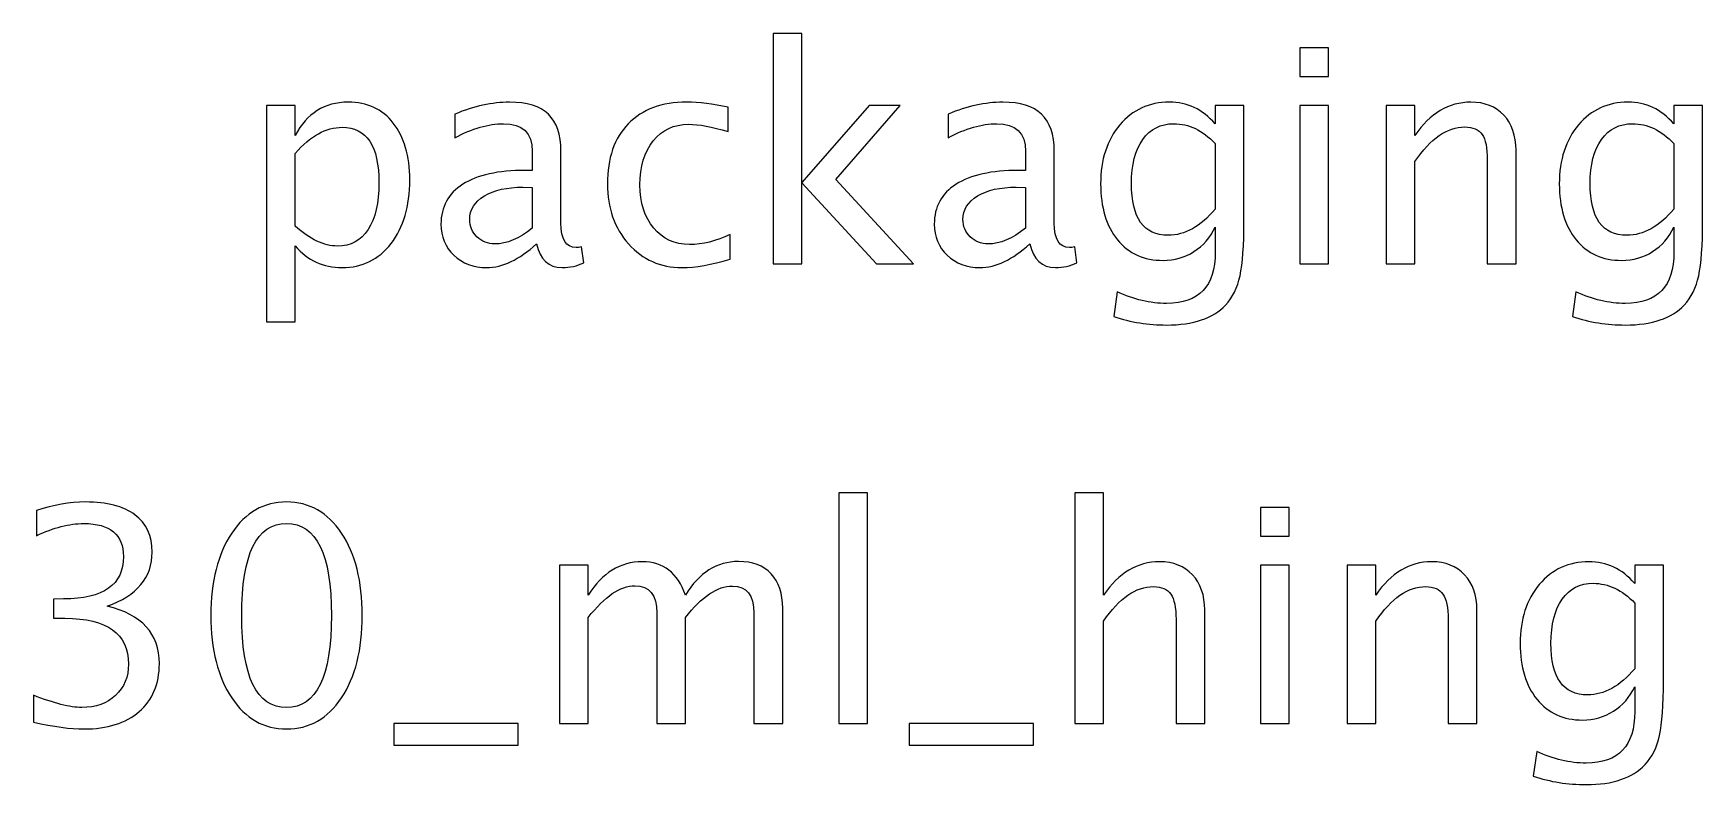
# Model space of a CAD drawing. Header units: centimetres. Extents: x -17.6 to 12.1, y -17.5 to 14.1.
# Drawn here: x -12.36 to -5.27, y 10.96 to 14.15 of the extents above; entities that cross this region are included whole.
import ezdxf

# ---------------------------------------------------------------- set-up
doc = ezdxf.new("R2010")
doc.units = ezdxf.units.CM
doc.header["$MEASUREMENT"] = 0
doc.layers.add('Layer 1', color=7, linetype='Continuous')

msp = doc.modelspace()

# ---------------------------------------------------------------- linework, layer by layer
at = {"layer": 'Layer 1'}
for points, knots in [([(-9.21841, 13.17044), (-9.21841, 13.17044), (-9.21841, 14.14961), (-9.21841, 14.14961), (-9.21841, 14.14961), (-9.21841, 14.14961), (-9.09649, 14.14961), (-9.09649, 14.14961), (-9.09649, 14.14961), (-9.09649, 14.14961), (-9.09649, 13.51694), (-9.09649, 13.51694), (-9.09649, 13.51694), (-9.09649, 13.51694), (-8.81074, 13.84354), (-8.81074, 13.84354), (-8.81074, 13.84354), (-8.81074, 13.84354), (-8.67908, 13.84354), (-8.67908, 13.84354), (-8.67908, 13.84354), (-8.67908, 13.84354), (-8.95213, 13.52943), (-8.95213, 13.52943), (-8.95213, 13.52943), (-8.95213, 13.52943), (-8.62193, 13.17044), (-8.62193, 13.17044), (-8.62193, 13.17044), (-8.62193, 13.17044), (-8.77899, 13.17044), (-8.77899, 13.17044), (-8.77899, 13.17044), (-8.77899, 13.17044), (-9.09649, 13.51567), (-9.09649, 13.51567), (-9.09649, 13.51567), (-9.09649, 13.51567), (-9.09649, 13.17044), (-9.09649, 13.17044), (-9.09649, 13.17044), (-9.09649, 13.17044), (-9.21841, 13.17044), (-9.21841, 13.17044)], [0, 0, 0, 0, 0.0833333, 0.0833333, 0.0833333, 0.0833333, 0.1666667, 0.1666667, 0.1666667, 0.1666667, 0.25, 0.25, 0.25, 0.25, 0.3333333, 0.3333333, 0.3333333, 0.3333333, 0.4166667, 0.4166667, 0.4166667, 0.4166667, 0.5, 0.5, 0.5, 0.5, 0.5833333, 0.5833333, 0.5833333, 0.5833333, 0.6666667, 0.6666667, 0.6666667, 0.6666667, 0.75, 0.75, 0.75, 0.75, 0.8333333, 0.8333333, 0.8333333, 0.8333333, 1, 1, 1, 1]), ([(-6.98299, 13.96673), (-6.98299, 13.96673), (-6.98299, 14.08865), (-6.98299, 14.08865), (-6.98299, 14.08865), (-6.98299, 14.08865), (-6.86107, 14.08865), (-6.86107, 14.08865), (-6.86107, 14.08865), (-6.86107, 14.08865), (-6.86107, 13.96673), (-6.86107, 13.96673), (-6.86107, 13.96673), (-6.86107, 13.96673), (-6.98299, 13.96673), (-6.98299, 13.96673)], [0, 0, 0, 0, 0.2, 0.2, 0.2, 0.2, 0.4, 0.4, 0.4, 0.4, 0.6, 0.6, 0.6, 0.6, 1, 1, 1, 1]), ([(-11.36936, 12.92533), (-11.36936, 12.92533), (-11.36936, 13.84354), (-11.36936, 13.84354), (-11.36936, 13.84354), (-11.36936, 13.84354), (-11.24744, 13.84354), (-11.24744, 13.84354), (-11.24744, 13.84354), (-11.24744, 13.84354), (-11.24744, 13.71633), (-11.24744, 13.71633), (-11.24744, 13.71633), (-11.19749, 13.81052), (-11.12234, 13.85751), (-11.02223, 13.85751), (-11.02223, 13.85751), (-10.94116, 13.85751), (-10.87745, 13.82809), (-10.83088, 13.76903), (-10.83088, 13.76903), (-10.78431, 13.70998), (-10.76103, 13.62933), (-10.76103, 13.5271), (-10.76103, 13.5271), (-10.76103, 13.41576), (-10.78749, 13.3258), (-10.84019, 13.25765), (-10.84019, 13.25765), (-10.8929, 13.18928), (-10.96232, 13.1552), (-11.04826, 13.1552), (-11.04826, 13.1552), (-11.12806, 13.1552), (-11.19452, 13.18568), (-11.24744, 13.24685), (-11.24744, 13.24685), (-11.24744, 13.24685), (-11.24744, 12.92533), (-11.24744, 12.92533), (-11.24744, 12.92533), (-11.24744, 12.92533), (-11.36936, 12.92533), (-11.36936, 12.92533)], [0, 0, 0, 0, 0.0833333, 0.0833333, 0.0833333, 0.0833333, 0.1666667, 0.1666667, 0.1666667, 0.1666667, 0.25, 0.25, 0.25, 0.25, 0.3333333, 0.3333333, 0.3333333, 0.3333333, 0.4166667, 0.4166667, 0.4166667, 0.4166667, 0.5, 0.5, 0.5, 0.5, 0.5833333, 0.5833333, 0.5833333, 0.5833333, 0.6666667, 0.6666667, 0.6666667, 0.6666667, 0.75, 0.75, 0.75, 0.75, 0.8333333, 0.8333333, 0.8333333, 0.8333333, 1, 1, 1, 1]), ([(-10.22319, 13.25617), (-10.29642, 13.18886), (-10.36691, 13.1552), (-10.43464, 13.1552), (-10.43464, 13.1552), (-10.49031, 13.1552), (-10.53667, 13.17256), (-10.57328, 13.20748), (-10.57328, 13.20748), (-10.61011, 13.24241), (-10.62853, 13.28643), (-10.62853, 13.33956), (-10.62853, 13.33956), (-10.62853, 13.41301), (-10.59763, 13.46953), (-10.53582, 13.5089), (-10.53582, 13.5089), (-10.47401, 13.54827), (-10.38532, 13.56795), (-10.26975, 13.56795), (-10.26975, 13.56795), (-10.26975, 13.56795), (-10.24118, 13.56795), (-10.24118, 13.56795), (-10.24118, 13.56795), (-10.24118, 13.56795), (-10.24118, 13.64902), (-10.24118, 13.64902), (-10.24118, 13.64902), (-10.24118, 13.72712), (-10.28182, 13.76607), (-10.36331, 13.76607), (-10.36331, 13.76607), (-10.42639, 13.76607), (-10.49539, 13.74617), (-10.57011, 13.70638), (-10.57011, 13.70638), (-10.57011, 13.70638), (-10.57011, 13.80671), (-10.57011, 13.80671), (-10.57011, 13.80671), (-10.48798, 13.84058), (-10.41051, 13.85751), (-10.33791, 13.85751), (-10.33791, 13.85751), (-10.26319, 13.85751), (-10.20795, 13.84058), (-10.1726, 13.8065), (-10.1726, 13.8065), (-10.13704, 13.77242), (-10.11926, 13.71993), (-10.11926, 13.64902), (-10.11926, 13.64902), (-10.11926, 13.64902), (-10.11926, 13.34485), (-10.11926, 13.34485), (-10.11926, 13.34485), (-10.11926, 13.27522), (-10.09788, 13.24029), (-10.05491, 13.24029), (-10.05491, 13.24029), (-10.04962, 13.24029), (-10.04179, 13.24114), (-10.03142, 13.24283), (-10.03142, 13.24283), (-10.03142, 13.24283), (-10.02274, 13.1751), (-10.02274, 13.1751), (-10.02274, 13.1751), (-10.05047, 13.16176), (-10.08095, 13.1552), (-10.11439, 13.1552), (-10.11439, 13.1552), (-10.17133, 13.1552), (-10.20752, 13.18886), (-10.22319, 13.25617)], [0, 0, 0, 0, 0.05, 0.05, 0.05, 0.05, 0.1, 0.1, 0.1, 0.1, 0.15, 0.15, 0.15, 0.15, 0.2, 0.2, 0.2, 0.2, 0.25, 0.25, 0.25, 0.25, 0.3, 0.3, 0.3, 0.3, 0.35, 0.35, 0.35, 0.35, 0.4, 0.4, 0.4, 0.4, 0.45, 0.45, 0.45, 0.45, 0.5, 0.5, 0.5, 0.5, 0.55, 0.55, 0.55, 0.55, 0.6, 0.6, 0.6, 0.6, 0.65, 0.65, 0.65, 0.65, 0.7, 0.7, 0.7, 0.7, 0.75, 0.75, 0.75, 0.75, 0.8, 0.8, 0.8, 0.8, 0.85, 0.85, 0.85, 0.85, 0.9, 0.9, 0.9, 0.9, 1, 1, 1, 1]), ([(-9.4015, 13.19076), (-9.48045, 13.16705), (-9.54861, 13.1552), (-9.60597, 13.1552), (-9.60597, 13.1552), (-9.69699, 13.1552), (-9.77234, 13.18886), (-9.83224, 13.25595), (-9.83224, 13.25595), (-9.89214, 13.32326), (-9.9222, 13.40814), (-9.9222, 13.51038), (-9.9222, 13.51038), (-9.9222, 13.6196), (-9.89257, 13.7049), (-9.8333, 13.76586), (-9.8333, 13.76586), (-9.77403, 13.82703), (-9.69127, 13.85751), (-9.58501, 13.85751), (-9.58501, 13.85751), (-9.53273, 13.85751), (-9.47389, 13.85031), (-9.40912, 13.83592), (-9.40912, 13.83592), (-9.40912, 13.83592), (-9.40912, 13.73305), (-9.40912, 13.73305), (-9.40912, 13.73305), (-9.47791, 13.75337), (-9.534, 13.76353), (-9.57718, 13.76353), (-9.57718, 13.76353), (-9.63984, 13.76353), (-9.69, 13.74004), (-9.72747, 13.69326), (-9.72747, 13.69326), (-9.76493, 13.64648), (-9.78377, 13.58404), (-9.78377, 13.50614), (-9.78377, 13.50614), (-9.78377, 13.43058), (-9.7643, 13.36962), (-9.72556, 13.32284), (-9.72556, 13.32284), (-9.68683, 13.27627), (-9.63624, 13.25299), (-9.57337, 13.25299), (-9.57337, 13.25299), (-9.5177, 13.25299), (-9.46055, 13.26738), (-9.4015, 13.29617), (-9.4015, 13.29617), (-9.4015, 13.29617), (-9.4015, 13.19076), (-9.4015, 13.19076)], [0, 0, 0, 0, 0.0666667, 0.0666667, 0.0666667, 0.0666667, 0.1333333, 0.1333333, 0.1333333, 0.1333333, 0.2, 0.2, 0.2, 0.2, 0.2666667, 0.2666667, 0.2666667, 0.2666667, 0.3333333, 0.3333333, 0.3333333, 0.3333333, 0.4, 0.4, 0.4, 0.4, 0.4666667, 0.4666667, 0.4666667, 0.4666667, 0.5333333, 0.5333333, 0.5333333, 0.5333333, 0.6, 0.6, 0.6, 0.6, 0.6666667, 0.6666667, 0.6666667, 0.6666667, 0.7333333, 0.7333333, 0.7333333, 0.7333333, 0.8, 0.8, 0.8, 0.8, 0.8666667, 0.8666667, 0.8666667, 0.8666667, 1, 1, 1, 1]), ([(-8.12917, 13.25617), (-8.2024, 13.18886), (-8.27289, 13.1552), (-8.34062, 13.1552), (-8.34062, 13.1552), (-8.39629, 13.1552), (-8.44265, 13.17256), (-8.47926, 13.20748), (-8.47926, 13.20748), (-8.51609, 13.24241), (-8.53451, 13.28643), (-8.53451, 13.33956), (-8.53451, 13.33956), (-8.53451, 13.41301), (-8.50361, 13.46953), (-8.4418, 13.5089), (-8.4418, 13.5089), (-8.37999, 13.54827), (-8.2913, 13.56795), (-8.17573, 13.56795), (-8.17573, 13.56795), (-8.17573, 13.56795), (-8.14716, 13.56795), (-8.14716, 13.56795), (-8.14716, 13.56795), (-8.14716, 13.56795), (-8.14716, 13.64902), (-8.14716, 13.64902), (-8.14716, 13.64902), (-8.14716, 13.72712), (-8.1878, 13.76607), (-8.26929, 13.76607), (-8.26929, 13.76607), (-8.33237, 13.76607), (-8.40137, 13.74617), (-8.47609, 13.70638), (-8.47609, 13.70638), (-8.47609, 13.70638), (-8.47609, 13.80671), (-8.47609, 13.80671), (-8.47609, 13.80671), (-8.39396, 13.84058), (-8.31649, 13.85751), (-8.24389, 13.85751), (-8.24389, 13.85751), (-8.16917, 13.85751), (-8.11393, 13.84058), (-8.07858, 13.8065), (-8.07858, 13.8065), (-8.04302, 13.77242), (-8.02524, 13.71993), (-8.02524, 13.64902), (-8.02524, 13.64902), (-8.02524, 13.64902), (-8.02524, 13.34485), (-8.02524, 13.34485), (-8.02524, 13.34485), (-8.02524, 13.27522), (-8.00386, 13.24029), (-7.96089, 13.24029), (-7.96089, 13.24029), (-7.9556, 13.24029), (-7.94777, 13.24114), (-7.9374, 13.24283), (-7.9374, 13.24283), (-7.9374, 13.24283), (-7.92872, 13.1751), (-7.92872, 13.1751), (-7.92872, 13.1751), (-7.95645, 13.16176), (-7.98693, 13.1552), (-8.02037, 13.1552), (-8.02037, 13.1552), (-8.07731, 13.1552), (-8.1135, 13.18886), (-8.12917, 13.25617)], [0, 0, 0, 0, 0.05, 0.05, 0.05, 0.05, 0.1, 0.1, 0.1, 0.1, 0.15, 0.15, 0.15, 0.15, 0.2, 0.2, 0.2, 0.2, 0.25, 0.25, 0.25, 0.25, 0.3, 0.3, 0.3, 0.3, 0.35, 0.35, 0.35, 0.35, 0.4, 0.4, 0.4, 0.4, 0.45, 0.45, 0.45, 0.45, 0.5, 0.5, 0.5, 0.5, 0.55, 0.55, 0.55, 0.55, 0.6, 0.6, 0.6, 0.6, 0.65, 0.65, 0.65, 0.65, 0.7, 0.7, 0.7, 0.7, 0.75, 0.75, 0.75, 0.75, 0.8, 0.8, 0.8, 0.8, 0.85, 0.85, 0.85, 0.85, 0.9, 0.9, 0.9, 0.9, 1, 1, 1, 1]), ([(-7.7723, 12.94692), (-7.7723, 12.94692), (-7.75791, 13.05233), (-7.75791, 13.05233), (-7.75791, 13.05233), (-7.68721, 13.01931), (-7.61715, 13.0028), (-7.54793, 13.0028), (-7.54793, 13.0028), (-7.41056, 13.0028), (-7.34177, 13.07561), (-7.34177, 13.22103), (-7.34177, 13.22103), (-7.34177, 13.22103), (-7.34177, 13.32686), (-7.34177, 13.32686), (-7.34177, 13.32686), (-7.36294, 13.2822), (-7.39299, 13.2477), (-7.43215, 13.22293), (-7.43215, 13.22293), (-7.47131, 13.19817), (-7.51491, 13.18568), (-7.56296, 13.18568), (-7.56296, 13.18568), (-7.64445, 13.18568), (-7.70901, 13.21489), (-7.75664, 13.27331), (-7.75664, 13.27331), (-7.80426, 13.33173), (-7.82818, 13.41089), (-7.82818, 13.5108), (-7.82818, 13.5108), (-7.82818, 13.61304), (-7.80109, 13.69643), (-7.7469, 13.76099), (-7.7469, 13.76099), (-7.6925, 13.82534), (-7.62244, 13.85751), (-7.53629, 13.85751), (-7.53629, 13.85751), (-7.46094, 13.85751), (-7.39596, 13.82703), (-7.34177, 13.76586), (-7.34177, 13.76586), (-7.34177, 13.76586), (-7.34177, 13.84354), (-7.34177, 13.84354), (-7.34177, 13.84354), (-7.34177, 13.84354), (-7.21985, 13.84354), (-7.21985, 13.84354), (-7.21985, 13.84354), (-7.21985, 13.84354), (-7.21985, 13.35417), (-7.21985, 13.35417), (-7.21985, 13.35417), (-7.21985, 13.24897), (-7.22535, 13.17108), (-7.23636, 13.12049), (-7.23636, 13.12049), (-7.24715, 13.0699), (-7.2679, 13.02841), (-7.29795, 12.99624), (-7.29795, 12.99624), (-7.35129, 12.93972), (-7.43469, 12.91136), (-7.54793, 12.91136), (-7.54793, 12.91136), (-7.62561, 12.91136), (-7.70033, 12.92321), (-7.7723, 12.94692)], [0, 0, 0, 0, 0.0526316, 0.0526316, 0.0526316, 0.0526316, 0.1052632, 0.1052632, 0.1052632, 0.1052632, 0.1578947, 0.1578947, 0.1578947, 0.1578947, 0.2105263, 0.2105263, 0.2105263, 0.2105263, 0.2631579, 0.2631579, 0.2631579, 0.2631579, 0.3157895, 0.3157895, 0.3157895, 0.3157895, 0.3684211, 0.3684211, 0.3684211, 0.3684211, 0.4210526, 0.4210526, 0.4210526, 0.4210526, 0.4736842, 0.4736842, 0.4736842, 0.4736842, 0.5263158, 0.5263158, 0.5263158, 0.5263158, 0.5789474, 0.5789474, 0.5789474, 0.5789474, 0.6315789, 0.6315789, 0.6315789, 0.6315789, 0.6842105, 0.6842105, 0.6842105, 0.6842105, 0.7368421, 0.7368421, 0.7368421, 0.7368421, 0.7894737, 0.7894737, 0.7894737, 0.7894737, 0.8421053, 0.8421053, 0.8421053, 0.8421053, 0.8947368, 0.8947368, 0.8947368, 0.8947368, 1, 1, 1, 1]), ([(-6.98299, 13.17044), (-6.98299, 13.17044), (-6.98299, 13.84354), (-6.98299, 13.84354), (-6.98299, 13.84354), (-6.98299, 13.84354), (-6.86107, 13.84354), (-6.86107, 13.84354), (-6.86107, 13.84354), (-6.86107, 13.84354), (-6.86107, 13.17044), (-6.86107, 13.17044), (-6.86107, 13.17044), (-6.86107, 13.17044), (-6.98299, 13.17044), (-6.98299, 13.17044)], [0, 0, 0, 0, 0.2, 0.2, 0.2, 0.2, 0.4, 0.4, 0.4, 0.4, 0.6, 0.6, 0.6, 0.6, 1, 1, 1, 1]), ([(-6.61596, 13.17044), (-6.61596, 13.17044), (-6.61596, 13.84354), (-6.61596, 13.84354), (-6.61596, 13.84354), (-6.61596, 13.84354), (-6.49404, 13.84354), (-6.49404, 13.84354), (-6.49404, 13.84354), (-6.49404, 13.84354), (-6.49404, 13.71633), (-6.49404, 13.71633), (-6.49404, 13.71633), (-6.42948, 13.81052), (-6.35032, 13.85751), (-6.25676, 13.85751), (-6.25676, 13.85751), (-6.19792, 13.85751), (-6.15114, 13.8391), (-6.11664, 13.80205), (-6.11664, 13.80205), (-6.08214, 13.76522), (-6.06478, 13.71548), (-6.06478, 13.65325), (-6.06478, 13.65325), (-6.06478, 13.65325), (-6.06478, 13.17044), (-6.06478, 13.17044), (-6.06478, 13.17044), (-6.06478, 13.17044), (-6.1867, 13.17044), (-6.1867, 13.17044), (-6.1867, 13.17044), (-6.1867, 13.17044), (-6.1867, 13.61346), (-6.1867, 13.61346), (-6.1867, 13.61346), (-6.1867, 13.66341), (-6.19411, 13.69897), (-6.20871, 13.72014), (-6.20871, 13.72014), (-6.22353, 13.74152), (-6.24787, 13.7521), (-6.28195, 13.7521), (-6.28195, 13.7521), (-6.35688, 13.7521), (-6.42758, 13.70321), (-6.49404, 13.60542), (-6.49404, 13.60542), (-6.49404, 13.60542), (-6.49404, 13.17044), (-6.49404, 13.17044), (-6.49404, 13.17044), (-6.49404, 13.17044), (-6.61596, 13.17044), (-6.61596, 13.17044)], [0, 0, 0, 0, 0.0666667, 0.0666667, 0.0666667, 0.0666667, 0.1333333, 0.1333333, 0.1333333, 0.1333333, 0.2, 0.2, 0.2, 0.2, 0.2666667, 0.2666667, 0.2666667, 0.2666667, 0.3333333, 0.3333333, 0.3333333, 0.3333333, 0.4, 0.4, 0.4, 0.4, 0.4666667, 0.4666667, 0.4666667, 0.4666667, 0.5333333, 0.5333333, 0.5333333, 0.5333333, 0.6, 0.6, 0.6, 0.6, 0.6666667, 0.6666667, 0.6666667, 0.6666667, 0.7333333, 0.7333333, 0.7333333, 0.7333333, 0.8, 0.8, 0.8, 0.8, 0.8666667, 0.8666667, 0.8666667, 0.8666667, 1, 1, 1, 1]), ([(-5.82517, 12.94692), (-5.82517, 12.94692), (-5.81078, 13.05233), (-5.81078, 13.05233), (-5.81078, 13.05233), (-5.74008, 13.01931), (-5.67002, 13.0028), (-5.6008, 13.0028), (-5.6008, 13.0028), (-5.46343, 13.0028), (-5.39464, 13.07561), (-5.39464, 13.22103), (-5.39464, 13.22103), (-5.39464, 13.22103), (-5.39464, 13.32686), (-5.39464, 13.32686), (-5.39464, 13.32686), (-5.41581, 13.2822), (-5.44586, 13.2477), (-5.48502, 13.22293), (-5.48502, 13.22293), (-5.52418, 13.19817), (-5.56778, 13.18568), (-5.61583, 13.18568), (-5.61583, 13.18568), (-5.69732, 13.18568), (-5.76188, 13.21489), (-5.80951, 13.27331), (-5.80951, 13.27331), (-5.85713, 13.33173), (-5.88105, 13.41089), (-5.88105, 13.5108), (-5.88105, 13.5108), (-5.88105, 13.61304), (-5.85396, 13.69643), (-5.79977, 13.76099), (-5.79977, 13.76099), (-5.74537, 13.82534), (-5.67531, 13.85751), (-5.58916, 13.85751), (-5.58916, 13.85751), (-5.51381, 13.85751), (-5.44883, 13.82703), (-5.39464, 13.76586), (-5.39464, 13.76586), (-5.39464, 13.76586), (-5.39464, 13.84354), (-5.39464, 13.84354), (-5.39464, 13.84354), (-5.39464, 13.84354), (-5.27272, 13.84354), (-5.27272, 13.84354), (-5.27272, 13.84354), (-5.27272, 13.84354), (-5.27272, 13.35417), (-5.27272, 13.35417), (-5.27272, 13.35417), (-5.27272, 13.24897), (-5.27822, 13.17108), (-5.28923, 13.12049), (-5.28923, 13.12049), (-5.30002, 13.0699), (-5.32077, 13.02841), (-5.35082, 12.99624), (-5.35082, 12.99624), (-5.40416, 12.93972), (-5.48756, 12.91136), (-5.6008, 12.91136), (-5.6008, 12.91136), (-5.67848, 12.91136), (-5.7532, 12.92321), (-5.82517, 12.94692)], [0, 0, 0, 0, 0.0526316, 0.0526316, 0.0526316, 0.0526316, 0.1052632, 0.1052632, 0.1052632, 0.1052632, 0.1578947, 0.1578947, 0.1578947, 0.1578947, 0.2105263, 0.2105263, 0.2105263, 0.2105263, 0.2631579, 0.2631579, 0.2631579, 0.2631579, 0.3157895, 0.3157895, 0.3157895, 0.3157895, 0.3684211, 0.3684211, 0.3684211, 0.3684211, 0.4210526, 0.4210526, 0.4210526, 0.4210526, 0.4736842, 0.4736842, 0.4736842, 0.4736842, 0.5263158, 0.5263158, 0.5263158, 0.5263158, 0.5789474, 0.5789474, 0.5789474, 0.5789474, 0.6315789, 0.6315789, 0.6315789, 0.6315789, 0.6842105, 0.6842105, 0.6842105, 0.6842105, 0.7368421, 0.7368421, 0.7368421, 0.7368421, 0.7894737, 0.7894737, 0.7894737, 0.7894737, 0.8421053, 0.8421053, 0.8421053, 0.8421053, 0.8947368, 0.8947368, 0.8947368, 0.8947368, 1, 1, 1, 1]), ([(-11.24744, 13.33088), (-11.18457, 13.27479), (-11.12467, 13.24664), (-11.06773, 13.24664), (-11.06773, 13.24664), (-11.01164, 13.24664), (-10.96825, 13.27014), (-10.93777, 13.31691), (-10.93777, 13.31691), (-10.90708, 13.36369), (-10.89184, 13.42952), (-10.89184, 13.51461), (-10.89184, 13.51461), (-10.89184, 13.67209), (-10.94391, 13.75083), (-11.04805, 13.75083), (-11.04805, 13.75083), (-11.11621, 13.75083), (-11.18267, 13.714), (-11.24744, 13.64013), (-11.24744, 13.64013), (-11.24744, 13.64013), (-11.24744, 13.33088), (-11.24744, 13.33088)], [0, 0, 0, 0, 0.1428571, 0.1428571, 0.1428571, 0.1428571, 0.2857143, 0.2857143, 0.2857143, 0.2857143, 0.4285714, 0.4285714, 0.4285714, 0.4285714, 0.5714286, 0.5714286, 0.5714286, 0.5714286, 0.7142857, 0.7142857, 0.7142857, 0.7142857, 1, 1, 1, 1]), ([(-7.34177, 13.40327), (-7.34177, 13.40327), (-7.34177, 13.68246), (-7.34177, 13.68246), (-7.34177, 13.68246), (-7.39553, 13.73813), (-7.45416, 13.76607), (-7.51745, 13.76607), (-7.51745, 13.76607), (-7.57376, 13.76607), (-7.61778, 13.74363), (-7.64953, 13.69855), (-7.64953, 13.69855), (-7.68149, 13.65368), (-7.69737, 13.59123), (-7.69737, 13.51165), (-7.69737, 13.51165), (-7.69737, 13.36539), (-7.64551, 13.29236), (-7.54158, 13.29236), (-7.54158, 13.29236), (-7.47089, 13.29236), (-7.40421, 13.3294), (-7.34177, 13.40327)], [0, 0, 0, 0, 0.1428571, 0.1428571, 0.1428571, 0.1428571, 0.2857143, 0.2857143, 0.2857143, 0.2857143, 0.4285714, 0.4285714, 0.4285714, 0.4285714, 0.5714286, 0.5714286, 0.5714286, 0.5714286, 0.7142857, 0.7142857, 0.7142857, 0.7142857, 1, 1, 1, 1]), ([(-5.39464, 13.40327), (-5.39464, 13.40327), (-5.39464, 13.68246), (-5.39464, 13.68246), (-5.39464, 13.68246), (-5.4484, 13.73813), (-5.50703, 13.76607), (-5.57032, 13.76607), (-5.57032, 13.76607), (-5.62663, 13.76607), (-5.67065, 13.74363), (-5.7024, 13.69855), (-5.7024, 13.69855), (-5.73436, 13.65368), (-5.75024, 13.59123), (-5.75024, 13.51165), (-5.75024, 13.51165), (-5.75024, 13.36539), (-5.69838, 13.29236), (-5.59445, 13.29236), (-5.59445, 13.29236), (-5.52376, 13.29236), (-5.45708, 13.3294), (-5.39464, 13.40327)], [0, 0, 0, 0, 0.1428571, 0.1428571, 0.1428571, 0.1428571, 0.2857143, 0.2857143, 0.2857143, 0.2857143, 0.4285714, 0.4285714, 0.4285714, 0.4285714, 0.5714286, 0.5714286, 0.5714286, 0.5714286, 0.7142857, 0.7142857, 0.7142857, 0.7142857, 1, 1, 1, 1]), ([(-10.24118, 13.32263), (-10.24118, 13.32263), (-10.24118, 13.49556), (-10.24118, 13.49556), (-10.24118, 13.49556), (-10.24118, 13.49556), (-10.28034, 13.49683), (-10.28034, 13.49683), (-10.28034, 13.49683), (-10.34807, 13.49683), (-10.40268, 13.48434), (-10.44438, 13.45937), (-10.44438, 13.45937), (-10.48587, 13.43418), (-10.50661, 13.40095), (-10.50661, 13.35946), (-10.50661, 13.35946), (-10.50661, 13.33046), (-10.49624, 13.30591), (-10.47571, 13.2858), (-10.47571, 13.2858), (-10.45496, 13.26569), (-10.42977, 13.25553), (-10.39993, 13.25553), (-10.39993, 13.25553), (-10.34913, 13.25553), (-10.29621, 13.27797), (-10.24118, 13.32263)], [0, 0, 0, 0, 0.125, 0.125, 0.125, 0.125, 0.25, 0.25, 0.25, 0.25, 0.375, 0.375, 0.375, 0.375, 0.5, 0.5, 0.5, 0.5, 0.625, 0.625, 0.625, 0.625, 0.75, 0.75, 0.75, 0.75, 1, 1, 1, 1]), ([(-8.14716, 13.32263), (-8.14716, 13.32263), (-8.14716, 13.49556), (-8.14716, 13.49556), (-8.14716, 13.49556), (-8.14716, 13.49556), (-8.18632, 13.49683), (-8.18632, 13.49683), (-8.18632, 13.49683), (-8.25405, 13.49683), (-8.30866, 13.48434), (-8.35036, 13.45937), (-8.35036, 13.45937), (-8.39185, 13.43418), (-8.41259, 13.40095), (-8.41259, 13.35946), (-8.41259, 13.35946), (-8.41259, 13.33046), (-8.40222, 13.30591), (-8.38169, 13.2858), (-8.38169, 13.2858), (-8.36094, 13.26569), (-8.33575, 13.25553), (-8.30591, 13.25553), (-8.30591, 13.25553), (-8.25511, 13.25553), (-8.20219, 13.27797), (-8.14716, 13.32263)], [0, 0, 0, 0, 0.125, 0.125, 0.125, 0.125, 0.25, 0.25, 0.25, 0.25, 0.375, 0.375, 0.375, 0.375, 0.5, 0.5, 0.5, 0.5, 0.625, 0.625, 0.625, 0.625, 0.75, 0.75, 0.75, 0.75, 1, 1, 1, 1]), ([(-8.93952, 11.21887), (-8.93952, 11.21887), (-8.93952, 12.19804), (-8.93952, 12.19804), (-8.93952, 12.19804), (-8.93952, 12.19804), (-8.8176, 12.19804), (-8.8176, 12.19804), (-8.8176, 12.19804), (-8.8176, 12.19804), (-8.8176, 11.21887), (-8.8176, 11.21887), (-8.8176, 11.21887), (-8.8176, 11.21887), (-8.93952, 11.21887), (-8.93952, 11.21887)], [0, 0, 0, 0, 0.2, 0.2, 0.2, 0.2, 0.4, 0.4, 0.4, 0.4, 0.6, 0.6, 0.6, 0.6, 1, 1, 1, 1]), ([(-7.93749, 11.21887), (-7.93749, 11.21887), (-7.93749, 12.19804), (-7.93749, 12.19804), (-7.93749, 12.19804), (-7.93749, 12.19804), (-7.81557, 12.19804), (-7.81557, 12.19804), (-7.81557, 12.19804), (-7.81557, 12.19804), (-7.81557, 11.76476), (-7.81557, 11.76476), (-7.81557, 11.76476), (-7.75101, 11.85895), (-7.67185, 11.90594), (-7.57829, 11.90594), (-7.57829, 11.90594), (-7.51945, 11.90594), (-7.47267, 11.88753), (-7.43817, 11.85048), (-7.43817, 11.85048), (-7.40367, 11.81365), (-7.38631, 11.76391), (-7.38631, 11.70168), (-7.38631, 11.70168), (-7.38631, 11.70168), (-7.38631, 11.21887), (-7.38631, 11.21887), (-7.38631, 11.21887), (-7.38631, 11.21887), (-7.50823, 11.21887), (-7.50823, 11.21887), (-7.50823, 11.21887), (-7.50823, 11.21887), (-7.50823, 11.66189), (-7.50823, 11.66189), (-7.50823, 11.66189), (-7.50823, 11.71184), (-7.51564, 11.7474), (-7.53024, 11.76857), (-7.53024, 11.76857), (-7.54506, 11.78995), (-7.5694, 11.80053), (-7.60348, 11.80053), (-7.60348, 11.80053), (-7.67841, 11.80053), (-7.74911, 11.75164), (-7.81557, 11.65385), (-7.81557, 11.65385), (-7.81557, 11.65385), (-7.81557, 11.21887), (-7.81557, 11.21887), (-7.81557, 11.21887), (-7.81557, 11.21887), (-7.93749, 11.21887), (-7.93749, 11.21887)], [0, 0, 0, 0, 0.0666667, 0.0666667, 0.0666667, 0.0666667, 0.1333333, 0.1333333, 0.1333333, 0.1333333, 0.2, 0.2, 0.2, 0.2, 0.2666667, 0.2666667, 0.2666667, 0.2666667, 0.3333333, 0.3333333, 0.3333333, 0.3333333, 0.4, 0.4, 0.4, 0.4, 0.4666667, 0.4666667, 0.4666667, 0.4666667, 0.5333333, 0.5333333, 0.5333333, 0.5333333, 0.6, 0.6, 0.6, 0.6, 0.6666667, 0.6666667, 0.6666667, 0.6666667, 0.7333333, 0.7333333, 0.7333333, 0.7333333, 0.8, 0.8, 0.8, 0.8, 0.8666667, 0.8666667, 0.8666667, 0.8666667, 1, 1, 1, 1]), ([(-12.35878, 11.22522), (-12.35878, 11.22522), (-12.35878, 11.33952), (-12.35878, 11.33952), (-12.35878, 11.33952), (-12.27157, 11.30481), (-12.2032, 11.28745), (-12.15304, 11.28745), (-12.15304, 11.28745), (-12.09398, 11.28745), (-12.04636, 11.30438), (-12.00974, 11.33846), (-12.00974, 11.33846), (-11.97312, 11.37254), (-11.95492, 11.41699), (-11.95492, 11.4716), (-11.95492, 11.4716), (-11.95492, 11.60114), (-12.04509, 11.66591), (-12.22543, 11.66591), (-12.22543, 11.66591), (-12.22543, 11.66591), (-12.27369, 11.66591), (-12.27369, 11.66591), (-12.27369, 11.66591), (-12.27369, 11.66591), (-12.27369, 11.74783), (-12.27369, 11.74783), (-12.27369, 11.74783), (-12.27369, 11.74783), (-12.23093, 11.74846), (-12.23093, 11.74846), (-12.23093, 11.74846), (-12.06139, 11.74846), (-11.97651, 11.80815), (-11.97651, 11.92774), (-11.97651, 11.92774), (-11.97651, 12.02151), (-12.03281, 12.0685), (-12.14521, 12.0685), (-12.14521, 12.0685), (-12.20553, 12.0685), (-12.27242, 12.05114), (-12.34608, 12.01643), (-12.34608, 12.01643), (-12.34608, 12.01643), (-12.34608, 12.12311), (-12.34608, 12.12311), (-12.34608, 12.12311), (-12.2739, 12.14766), (-12.20426, 12.15994), (-12.13738, 12.15994), (-12.13738, 12.15994), (-12.04636, 12.15994), (-11.9763, 12.14174), (-11.92761, 12.10533), (-11.92761, 12.10533), (-11.87893, 12.06914), (-11.85459, 12.01643), (-11.85459, 11.94743), (-11.85459, 11.94743), (-11.85459, 11.83969), (-11.9183, 11.76285), (-12.04594, 11.71713), (-12.04594, 11.71713), (-11.89798, 11.68263), (-11.82411, 11.60156), (-11.82411, 11.47351), (-11.82411, 11.47351), (-11.82411, 11.38715), (-11.85268, 11.3192), (-11.90962, 11.26988), (-11.90962, 11.26988), (-11.96656, 11.22056), (-12.04488, 11.19601), (-12.14436, 11.19601), (-12.14436, 11.19601), (-12.20109, 11.19601), (-12.27242, 11.20575), (-12.35878, 11.22522)], [0, 0, 0, 0, 0.047619, 0.047619, 0.047619, 0.047619, 0.0952381, 0.0952381, 0.0952381, 0.0952381, 0.1428571, 0.1428571, 0.1428571, 0.1428571, 0.1904762, 0.1904762, 0.1904762, 0.1904762, 0.2380952, 0.2380952, 0.2380952, 0.2380952, 0.2857143, 0.2857143, 0.2857143, 0.2857143, 0.3333333, 0.3333333, 0.3333333, 0.3333333, 0.3809524, 0.3809524, 0.3809524, 0.3809524, 0.4285714, 0.4285714, 0.4285714, 0.4285714, 0.4761905, 0.4761905, 0.4761905, 0.4761905, 0.5238095, 0.5238095, 0.5238095, 0.5238095, 0.5714286, 0.5714286, 0.5714286, 0.5714286, 0.6190476, 0.6190476, 0.6190476, 0.6190476, 0.6666667, 0.6666667, 0.6666667, 0.6666667, 0.7142857, 0.7142857, 0.7142857, 0.7142857, 0.7619048, 0.7619048, 0.7619048, 0.7619048, 0.8095238, 0.8095238, 0.8095238, 0.8095238, 0.8571429, 0.8571429, 0.8571429, 0.8571429, 0.9047619, 0.9047619, 0.9047619, 0.9047619, 1, 1, 1, 1]), ([(-11.28394, 11.19601), (-11.38025, 11.19601), (-11.45793, 11.24025), (-11.51677, 11.32851), (-11.51677, 11.32851), (-11.57583, 11.41678), (-11.60525, 11.5332), (-11.60525, 11.67798), (-11.60525, 11.67798), (-11.60525, 11.82276), (-11.57583, 11.93917), (-11.51677, 12.02744), (-11.51677, 12.02744), (-11.45793, 12.1157), (-11.38025, 12.15994), (-11.28394, 12.15994), (-11.28394, 12.15994), (-11.18721, 12.15994), (-11.10953, 12.11591), (-11.05068, 12.02786), (-11.05068, 12.02786), (-10.99205, 11.93981), (-10.96263, 11.82318), (-10.96263, 11.67798), (-10.96263, 11.67798), (-10.96263, 11.5332), (-10.99205, 11.41678), (-11.05068, 11.32851), (-11.05068, 11.32851), (-11.10953, 11.24025), (-11.18721, 11.19601), (-11.28394, 11.19601)], [0, 0, 0, 0, 0.1111111, 0.1111111, 0.1111111, 0.1111111, 0.2222222, 0.2222222, 0.2222222, 0.2222222, 0.3333333, 0.3333333, 0.3333333, 0.3333333, 0.4444444, 0.4444444, 0.4444444, 0.4444444, 0.5555556, 0.5555556, 0.5555556, 0.5555556, 0.6666667, 0.6666667, 0.6666667, 0.6666667, 0.7777778, 0.7777778, 0.7777778, 0.7777778, 1, 1, 1, 1]), ([(-7.14924, 12.01516), (-7.14924, 12.01516), (-7.14924, 12.13708), (-7.14924, 12.13708), (-7.14924, 12.13708), (-7.14924, 12.13708), (-7.02732, 12.13708), (-7.02732, 12.13708), (-7.02732, 12.13708), (-7.02732, 12.13708), (-7.02732, 12.01516), (-7.02732, 12.01516), (-7.02732, 12.01516), (-7.02732, 12.01516), (-7.14924, 12.01516), (-7.14924, 12.01516)], [0, 0, 0, 0, 0.2, 0.2, 0.2, 0.2, 0.4, 0.4, 0.4, 0.4, 0.6, 0.6, 0.6, 0.6, 1, 1, 1, 1]), ([(-11.28415, 11.28745), (-11.15694, 11.28745), (-11.09344, 11.41763), (-11.09344, 11.67798), (-11.09344, 11.67798), (-11.09344, 11.93833), (-11.15694, 12.0685), (-11.28415, 12.0685), (-11.28415, 12.0685), (-11.41094, 12.0685), (-11.47444, 11.93833), (-11.47444, 11.67798), (-11.47444, 11.67798), (-11.47444, 11.41763), (-11.41094, 11.28745), (-11.28415, 11.28745)], [0, 0, 0, 0, 0.2, 0.2, 0.2, 0.2, 0.4, 0.4, 0.4, 0.4, 0.6, 0.6, 0.6, 0.6, 1, 1, 1, 1]), ([(-10.12528, 11.21887), (-10.12528, 11.21887), (-10.12528, 11.89197), (-10.12528, 11.89197), (-10.12528, 11.89197), (-10.12528, 11.89197), (-10.00336, 11.89197), (-10.00336, 11.89197), (-10.00336, 11.89197), (-10.00336, 11.89197), (-10.00336, 11.76476), (-10.00336, 11.76476), (-10.00336, 11.76476), (-9.94388, 11.85895), (-9.86768, 11.90594), (-9.77434, 11.90594), (-9.77434, 11.90594), (-9.68438, 11.90594), (-9.62321, 11.85895), (-9.59061, 11.76476), (-9.59061, 11.76476), (-9.53282, 11.8598), (-9.45747, 11.90721), (-9.36497, 11.90721), (-9.36497, 11.90721), (-9.30592, 11.90721), (-9.25999, 11.88985), (-9.22718, 11.85493), (-9.22718, 11.85493), (-9.19437, 11.82), (-9.17786, 11.77111), (-9.17786, 11.70824), (-9.17786, 11.70824), (-9.17786, 11.70824), (-9.17786, 11.21887), (-9.17786, 11.21887), (-9.17786, 11.21887), (-9.17786, 11.21887), (-9.29978, 11.21887), (-9.29978, 11.21887), (-9.29978, 11.21887), (-9.29978, 11.21887), (-9.29978, 11.68814), (-9.29978, 11.68814), (-9.29978, 11.68814), (-9.29978, 11.76476), (-9.33026, 11.80307), (-9.39122, 11.80307), (-9.39122, 11.80307), (-9.45451, 11.80307), (-9.52097, 11.75841), (-9.59061, 11.66887), (-9.59061, 11.66887), (-9.59061, 11.66887), (-9.59061, 11.21887), (-9.59061, 11.21887), (-9.59061, 11.21887), (-9.59061, 11.21887), (-9.71253, 11.21887), (-9.71253, 11.21887), (-9.71253, 11.21887), (-9.71253, 11.21887), (-9.71253, 11.68856), (-9.71253, 11.68856), (-9.71253, 11.68856), (-9.71253, 11.76582), (-9.74343, 11.80434), (-9.80545, 11.80434), (-9.80545, 11.80434), (-9.86705, 11.80434), (-9.93309, 11.75947), (-10.00336, 11.66951), (-10.00336, 11.66951), (-10.00336, 11.66951), (-10.00336, 11.21887), (-10.00336, 11.21887), (-10.00336, 11.21887), (-10.00336, 11.21887), (-10.12528, 11.21887), (-10.12528, 11.21887)], [0, 0, 0, 0, 0.047619, 0.047619, 0.047619, 0.047619, 0.0952381, 0.0952381, 0.0952381, 0.0952381, 0.1428571, 0.1428571, 0.1428571, 0.1428571, 0.1904762, 0.1904762, 0.1904762, 0.1904762, 0.2380952, 0.2380952, 0.2380952, 0.2380952, 0.2857143, 0.2857143, 0.2857143, 0.2857143, 0.3333333, 0.3333333, 0.3333333, 0.3333333, 0.3809524, 0.3809524, 0.3809524, 0.3809524, 0.4285714, 0.4285714, 0.4285714, 0.4285714, 0.4761905, 0.4761905, 0.4761905, 0.4761905, 0.5238095, 0.5238095, 0.5238095, 0.5238095, 0.5714286, 0.5714286, 0.5714286, 0.5714286, 0.6190476, 0.6190476, 0.6190476, 0.6190476, 0.6666667, 0.6666667, 0.6666667, 0.6666667, 0.7142857, 0.7142857, 0.7142857, 0.7142857, 0.7619048, 0.7619048, 0.7619048, 0.7619048, 0.8095238, 0.8095238, 0.8095238, 0.8095238, 0.8571429, 0.8571429, 0.8571429, 0.8571429, 0.9047619, 0.9047619, 0.9047619, 0.9047619, 1, 1, 1, 1]), ([(-6.78221, 11.21887), (-6.78221, 11.21887), (-6.78221, 11.89197), (-6.78221, 11.89197), (-6.78221, 11.89197), (-6.78221, 11.89197), (-6.66029, 11.89197), (-6.66029, 11.89197), (-6.66029, 11.89197), (-6.66029, 11.89197), (-6.66029, 11.76476), (-6.66029, 11.76476), (-6.66029, 11.76476), (-6.59573, 11.85895), (-6.51657, 11.90594), (-6.42301, 11.90594), (-6.42301, 11.90594), (-6.36417, 11.90594), (-6.31739, 11.88753), (-6.28289, 11.85048), (-6.28289, 11.85048), (-6.24839, 11.81365), (-6.23103, 11.76391), (-6.23103, 11.70168), (-6.23103, 11.70168), (-6.23103, 11.70168), (-6.23103, 11.21887), (-6.23103, 11.21887), (-6.23103, 11.21887), (-6.23103, 11.21887), (-6.35295, 11.21887), (-6.35295, 11.21887), (-6.35295, 11.21887), (-6.35295, 11.21887), (-6.35295, 11.66189), (-6.35295, 11.66189), (-6.35295, 11.66189), (-6.35295, 11.71184), (-6.36036, 11.7474), (-6.37496, 11.76857), (-6.37496, 11.76857), (-6.38978, 11.78995), (-6.41412, 11.80053), (-6.4482, 11.80053), (-6.4482, 11.80053), (-6.52313, 11.80053), (-6.59383, 11.75164), (-6.66029, 11.65385), (-6.66029, 11.65385), (-6.66029, 11.65385), (-6.66029, 11.21887), (-6.66029, 11.21887), (-6.66029, 11.21887), (-6.66029, 11.21887), (-6.78221, 11.21887), (-6.78221, 11.21887)], [0, 0, 0, 0, 0.0666667, 0.0666667, 0.0666667, 0.0666667, 0.1333333, 0.1333333, 0.1333333, 0.1333333, 0.2, 0.2, 0.2, 0.2, 0.2666667, 0.2666667, 0.2666667, 0.2666667, 0.3333333, 0.3333333, 0.3333333, 0.3333333, 0.4, 0.4, 0.4, 0.4, 0.4666667, 0.4666667, 0.4666667, 0.4666667, 0.5333333, 0.5333333, 0.5333333, 0.5333333, 0.6, 0.6, 0.6, 0.6, 0.6666667, 0.6666667, 0.6666667, 0.6666667, 0.7333333, 0.7333333, 0.7333333, 0.7333333, 0.8, 0.8, 0.8, 0.8, 0.8666667, 0.8666667, 0.8666667, 0.8666667, 1, 1, 1, 1]), ([(-5.99142, 10.99535), (-5.99142, 10.99535), (-5.97703, 11.10076), (-5.97703, 11.10076), (-5.97703, 11.10076), (-5.90633, 11.06774), (-5.83627, 11.05123), (-5.76705, 11.05123), (-5.76705, 11.05123), (-5.62968, 11.05123), (-5.56089, 11.12404), (-5.56089, 11.26946), (-5.56089, 11.26946), (-5.56089, 11.26946), (-5.56089, 11.37529), (-5.56089, 11.37529), (-5.56089, 11.37529), (-5.58206, 11.33063), (-5.61211, 11.29613), (-5.65127, 11.27136), (-5.65127, 11.27136), (-5.69043, 11.2466), (-5.73403, 11.23411), (-5.78208, 11.23411), (-5.78208, 11.23411), (-5.86357, 11.23411), (-5.92813, 11.26332), (-5.97576, 11.32174), (-5.97576, 11.32174), (-6.02338, 11.38016), (-6.0473, 11.45932), (-6.0473, 11.55923), (-6.0473, 11.55923), (-6.0473, 11.66147), (-6.02021, 11.74486), (-5.96602, 11.80942), (-5.96602, 11.80942), (-5.91162, 11.87377), (-5.84156, 11.90594), (-5.75541, 11.90594), (-5.75541, 11.90594), (-5.68006, 11.90594), (-5.61508, 11.87546), (-5.56089, 11.81429), (-5.56089, 11.81429), (-5.56089, 11.81429), (-5.56089, 11.89197), (-5.56089, 11.89197), (-5.56089, 11.89197), (-5.56089, 11.89197), (-5.43897, 11.89197), (-5.43897, 11.89197), (-5.43897, 11.89197), (-5.43897, 11.89197), (-5.43897, 11.4026), (-5.43897, 11.4026), (-5.43897, 11.4026), (-5.43897, 11.2974), (-5.44447, 11.21951), (-5.45548, 11.16892), (-5.45548, 11.16892), (-5.46627, 11.11833), (-5.48702, 11.07684), (-5.51707, 11.04467), (-5.51707, 11.04467), (-5.57041, 10.98815), (-5.65381, 10.95979), (-5.76705, 10.95979), (-5.76705, 10.95979), (-5.84473, 10.95979), (-5.91945, 10.97164), (-5.99142, 10.99535)], [0, 0, 0, 0, 0.0526316, 0.0526316, 0.0526316, 0.0526316, 0.1052632, 0.1052632, 0.1052632, 0.1052632, 0.1578947, 0.1578947, 0.1578947, 0.1578947, 0.2105263, 0.2105263, 0.2105263, 0.2105263, 0.2631579, 0.2631579, 0.2631579, 0.2631579, 0.3157895, 0.3157895, 0.3157895, 0.3157895, 0.3684211, 0.3684211, 0.3684211, 0.3684211, 0.4210526, 0.4210526, 0.4210526, 0.4210526, 0.4736842, 0.4736842, 0.4736842, 0.4736842, 0.5263158, 0.5263158, 0.5263158, 0.5263158, 0.5789474, 0.5789474, 0.5789474, 0.5789474, 0.6315789, 0.6315789, 0.6315789, 0.6315789, 0.6842105, 0.6842105, 0.6842105, 0.6842105, 0.7368421, 0.7368421, 0.7368421, 0.7368421, 0.7894737, 0.7894737, 0.7894737, 0.7894737, 0.8421053, 0.8421053, 0.8421053, 0.8421053, 0.8947368, 0.8947368, 0.8947368, 0.8947368, 1, 1, 1, 1]), ([(-7.14924, 11.21887), (-7.14924, 11.21887), (-7.14924, 11.89197), (-7.14924, 11.89197), (-7.14924, 11.89197), (-7.14924, 11.89197), (-7.02732, 11.89197), (-7.02732, 11.89197), (-7.02732, 11.89197), (-7.02732, 11.89197), (-7.02732, 11.21887), (-7.02732, 11.21887), (-7.02732, 11.21887), (-7.02732, 11.21887), (-7.14924, 11.21887), (-7.14924, 11.21887)], [0, 0, 0, 0, 0.2, 0.2, 0.2, 0.2, 0.4, 0.4, 0.4, 0.4, 0.6, 0.6, 0.6, 0.6, 1, 1, 1, 1]), ([(-5.56089, 11.4517), (-5.56089, 11.4517), (-5.56089, 11.73089), (-5.56089, 11.73089), (-5.56089, 11.73089), (-5.61465, 11.78656), (-5.67328, 11.8145), (-5.73657, 11.8145), (-5.73657, 11.8145), (-5.79288, 11.8145), (-5.8369, 11.79206), (-5.86865, 11.74698), (-5.86865, 11.74698), (-5.90061, 11.70211), (-5.91649, 11.63966), (-5.91649, 11.56008), (-5.91649, 11.56008), (-5.91649, 11.41382), (-5.86463, 11.34079), (-5.7607, 11.34079), (-5.7607, 11.34079), (-5.69001, 11.34079), (-5.62333, 11.37783), (-5.56089, 11.4517)], [0, 0, 0, 0, 0.1428571, 0.1428571, 0.1428571, 0.1428571, 0.2857143, 0.2857143, 0.2857143, 0.2857143, 0.4285714, 0.4285714, 0.4285714, 0.4285714, 0.5714286, 0.5714286, 0.5714286, 0.5714286, 0.7142857, 0.7142857, 0.7142857, 0.7142857, 1, 1, 1, 1]), ([(-10.82886, 11.12743), (-10.82886, 11.12743), (-10.82886, 11.21887), (-10.82886, 11.21887), (-10.82886, 11.21887), (-10.82886, 11.21887), (-10.30054, 11.21887), (-10.30054, 11.21887), (-10.30054, 11.21887), (-10.30054, 11.21887), (-10.30054, 11.12743), (-10.30054, 11.12743), (-10.30054, 11.12743), (-10.30054, 11.12743), (-10.82886, 11.12743), (-10.82886, 11.12743)], [0, 0, 0, 0, 0.2, 0.2, 0.2, 0.2, 0.4, 0.4, 0.4, 0.4, 0.6, 0.6, 0.6, 0.6, 1, 1, 1, 1]), ([(-8.64107, 11.12743), (-8.64107, 11.12743), (-8.64107, 11.21887), (-8.64107, 11.21887), (-8.64107, 11.21887), (-8.64107, 11.21887), (-8.11275, 11.21887), (-8.11275, 11.21887), (-8.11275, 11.21887), (-8.11275, 11.21887), (-8.11275, 11.12743), (-8.11275, 11.12743), (-8.11275, 11.12743), (-8.11275, 11.12743), (-8.64107, 11.12743), (-8.64107, 11.12743)], [0, 0, 0, 0, 0.2, 0.2, 0.2, 0.2, 0.4, 0.4, 0.4, 0.4, 0.6, 0.6, 0.6, 0.6, 1, 1, 1, 1])]:
    msp.add_open_spline(points, degree=3, knots=knots, dxfattribs=at)

doc.saveas('drawing.dxf')
